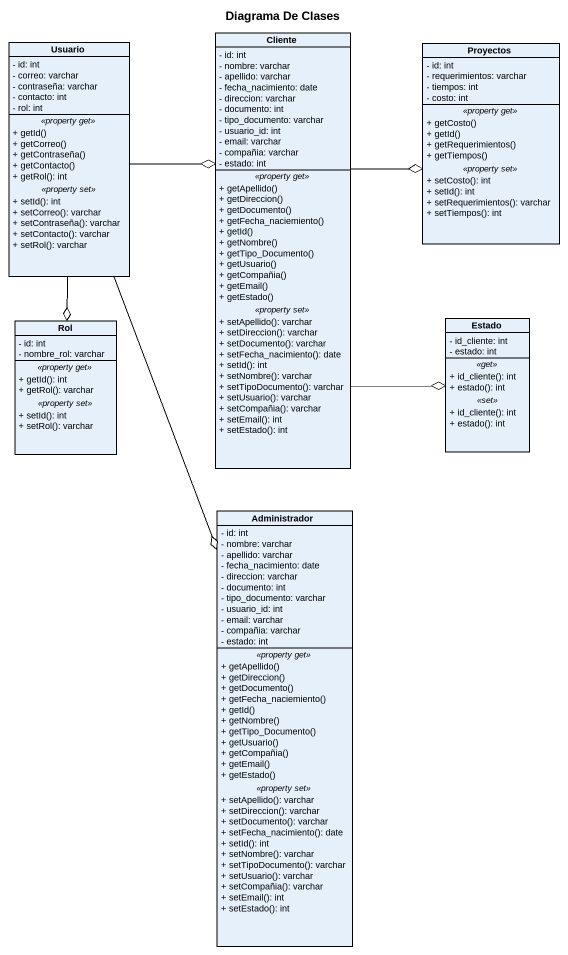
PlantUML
@startuml
title Diagrama De Clases
hide circle
hide empty members
skinparam classAttributeIconSize 0
class Usuario {
  - id: int
  - correo: varchar
  - contraseña: varchar
  - contacto: int
  - rol: int
  .. <<property get>> ..
  + getId()
  + getCorreo()
  + getContraseña()
  + getContacto()
  + getRol(): int
  .. <<property set>> ..
  + setId(): int
  + setCorreo(): varchar
  + setContraseña(): varchar
  + setContacto(): varchar
  + setRol(): varchar
}
class Cliente {
  - id: int
  - nombre: varchar
  - apellido: varchar
  - fecha_nacimiento: date
  - direccion: varchar
  - documento: int
  - tipo_documento: varchar
  - usuario_id: int
  - email: varchar
  - compañia: varchar
  - estado: int
  .. <<property get>> ..
  + getApellido()
  + getDireccion()
  + getDocumento()
  + getFecha_naciemiento()
  + getId()
  + getNombre()
  + getTipo_Documento()
  + getUsuario()
  + getCompañia()
  + getEmail()
  + getEstado()
  .. <<property set>> ..
  + setApellido(): varchar
  + setDireccion(): varchar
  + setDocumento(): varchar
  + setFecha_nacimiento(): date
  + setId(): int
  + setNombre(): varchar
  + setTipoDocumento(): varchar
  + setUsuario(): varchar
  + setCompañia(): varchar
  + setEmail(): int
  + setEstado(): int
}
class Proyectos {
  - id: int
  - requerimientos: varchar
  - tiempos: int
  - costo: int
  .. <<property get>> ..
  + getCosto()
  + getId()
  + getRequerimientos()
  + getTiempos()
  .. <<property set>> ..
  + setCosto(): int
  + setId(): int
  + setRequerimientos(): varchar
  + setTiempos(): int
}
class Rol {
  - id: int
  - nombre_rol: varchar
  .. <<property get>> ..
  + getId(): int
  + getRol(): varchar
  .. <<property set>> ..
  + setId(): int
  + setRol(): varchar
}
class Estado {
  - id_cliente: int
  - estado: int
  .. <<get>> ..
  + id_cliente(): int
  + estado(): int
  .. <<set>> ..
  + id_cliente(): int
  + estado(): int
}
class Administrador {
  - id: int
  - nombre: varchar
  - apellido: varchar
  - fecha_nacimiento: date
  - direccion: varchar
  - documento: int
  - tipo_documento: varchar
  - usuario_id: int
  - email: varchar
  - compañia: varchar
  - estado: int
  .. <<property get>> ..
  + getApellido()
  + getDireccion()
  + getDocumento()
  + getFecha_naciemiento()
  + getId()
  + getNombre()
  + getTipo_Documento()
  + getUsuario()
  + getCompañia()
  + getEmail()
  + getEstado()
  .. <<property set>> ..
  + setApellido(): varchar
  + setDireccion(): varchar
  + setDocumento(): varchar
  + setFecha_nacimiento(): date
  + setId(): int
  + setNombre(): varchar
  + setTipoDocumento(): varchar
  + setUsuario(): varchar
  + setCompañia(): varchar
  + setEmail(): int
  + setEstado(): int
}
Usuario -right-o Cliente
Usuario --o Rol
Usuario --o Administrador
Cliente -right-o Proyectos
Cliente --o Estado
@enduml
